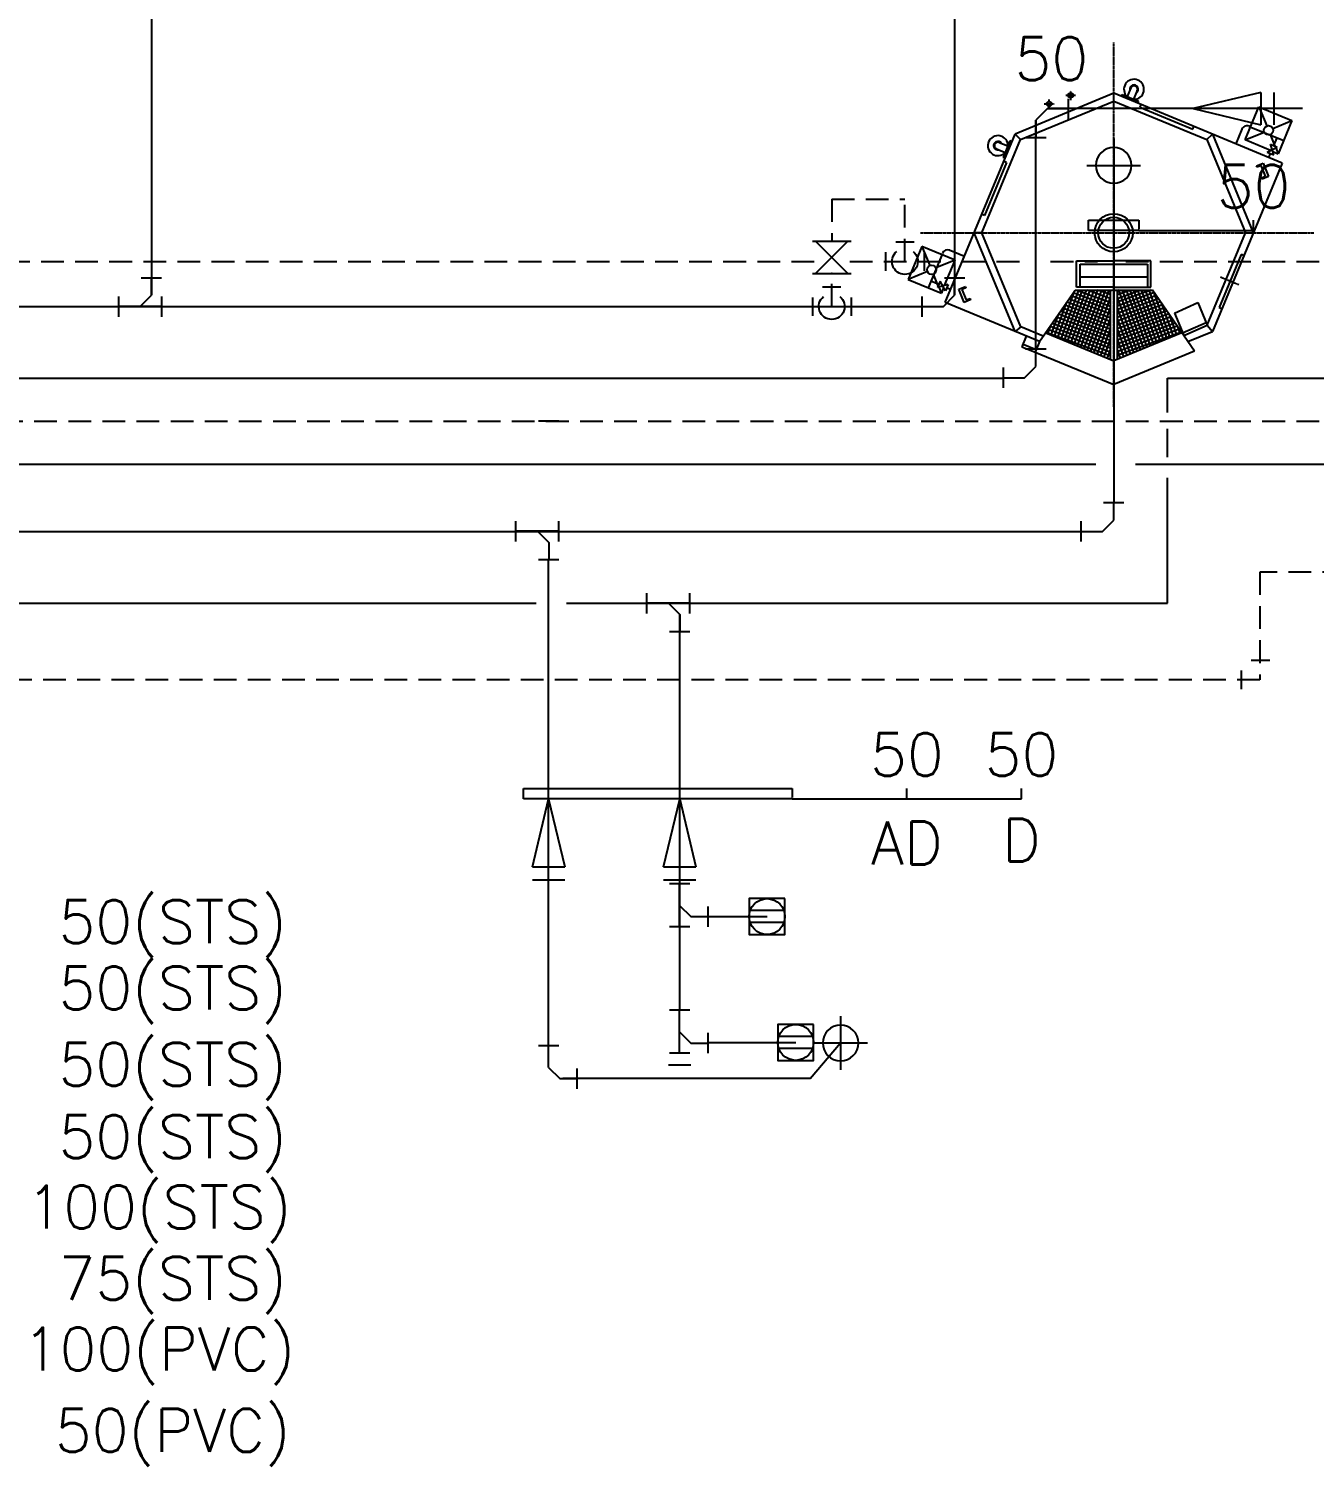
# Model space of a CAD drawing. Header units: millimetres. Extents: x 98929 to 11941380, y 952 to 54154.
# Drawn here: x 126205 to 135178, y 34874 to 44914 of the extents above; entities that cross this region are included whole.
import ezdxf
from ezdxf.enums import TextEntityAlignment as Align

# ---------------------------------------------------------------- set-up
doc = ezdxf.new("R2010")
doc.units = ezdxf.units.MM
for name, pattern in [('EXLTYPE3', [13, 10, -1, 1, -1]), ('HIDDEN', [0.375, 0.25, -0.125]), ('HIDDEN2', [4.7625, 3.175, -1.5875]), ('PHANTOM', [63.5, 31.75, -6.35, 6.35, -6.35, 6.35, -6.35])]:
    doc.linetypes.add(name, pattern=pattern)
for name, color, linetype in [('1', 1, 'Continuous'), ('5TXT', 7, 'Continuous'), ('D', 2, 'HIDDEN'), ('ex', 1, 'Continuous'), ('pipe', 3, 'Continuous'), ('RD옥탑지붕', 3, 'Continuous'), ('SD', 4, 'Continuous'), ('VENT', 7, 'HIDDEN'), ('Y', 2, 'Continuous'), ('빌트인', 8, 'Continuous'), ('실험실폐수', 4, 'Continuous'), ('오배수', 6, 'Continuous')]:
    doc.layers.add(name, color=color, linetype=linetype)
doc.styles.add('굴림', font='simple.shx', dxfattribs={"bigfont": 'whgtxt.shx'})

# ---------------------------------------------------------------- blocks, each defined once
blk = doc.blocks.new('P1')
at = {"layer": '1', "color": 1, "linetype": 'Continuous'}
for p, q in [((0, -112.5), (0, 112.5)), ((112.5, 0), (-112.5, 0))]:
    blk.add_line(p, q, dxfattribs=at)
at = {"layer": 'pipe', "color": 2}
blk.add_circle((0, 0), 75, dxfattribs=at)
blk = doc.blocks.new('c-011')
at = {"layer": 'Y'}
for p, q in [((1, 5), (-1, 5)), ((0, 0), (-1, 4.198)), ((1, 4.198), (-1, 4.198)), ((1, 4.198), (0, 0))]:
    blk.add_line(p, q, dxfattribs=at)
blk = doc.blocks.new('RW')
at = {"layer": '빌트인', "linetype": 'EXLTYPE3'}
for p, q in [((0, 0), (0, 1328.758301)), ((-450, 870.158301), (-450, 931.958301)), ((-333.823047, 960), (-267.223047, 960)), ((-300, 925.758301), (-300, 992.358301)), ((-485.623047, 900), (-416.223047, 900)), ((-1349.623047, 0), (0, 0)), ((0, -1214.672363), (0, 0)), ((0, 0), (1397.463867, 0)), ((745.613293, -308.842742), (874.702551, -362.313708))]:
    blk.add_line(p, q, dxfattribs=at)
at = {"layer": '빌트인', "linetype": 'Continuous'}
for p, q in [((119.029296, 1011.437012), (94.154296, 951.384766)), ((0, 974.153321), (-688.831055, 688.830078)), ((-650.5625, 650.562012), (-0.000977, 920.03418)), ((-0.000977, 920.03418), (0, 974.153321)), ((-0.000977, 920.03418), (650.561523, 650.562012)), ((1175.907226, 487.076172), (0, 974.153321)), ((53.12207, 952.145508), (58.862304, 966.003907)), ((58.862304, 966.003907), (174.347656, 918.167969)), ((163.929687, 992.838379), (139.054687, 932.786621)), ((168.607421, 904.309571), (174.347656, 918.167969)), ((189.906738, 895.491211), (182.252441, 877.013184)), ((182.252441, 877.013184), (551.803222, 723.939942)), ((917.877929, 648.075196), (1013.547851, 879.044434)), ((1013.547851, 879.044434), (1244.517578, 783.373047)), ((1013.547851, 879.044434), (1068.760742, 745.750489)), ((551.803222, 723.939942), (559.457519, 742.417969)), ((894.64441, 722.641669), (852.549804, 621.015625)), ((917.877929, 648.075196), (1051.171875, 703.28711)), ((946.407714, 743.066895), (1187.115234, 644.791992)), ((1111.223632, 728.161133), (1244.517578, 783.373047)), ((1244.517578, 783.373047), (1148.847656, 552.404297)), ((-1175.908204, -487.075683), (-688.831055, 688.830078)), ((-920.03418, 0.000489), (-650.5625, 650.562012)), ((-799.364258, 631.029297), (-739.3125, 606.154297)), ((-724.69336, 641.447266), (-772.529297, 525.961914)), ((-710.834961, 635.707032), (-724.69336, 641.447266)), ((-650.5625, 650.562012), (-688.831055, 688.830078)), ((650.561523, 650.562012), (688.830078, 688.830078)), ((650.561523, 650.562012), (920.033203, 0)), ((688.830078, 688.830078), (974.15332, 0)), ((1094.955078, 574.727051), (917.877929, 648.075196)), ((1127.199218, 604.666992), (1093.634765, 685.698242)), ((1094.864257, 618.060547), (1141.057617, 598.92627)), ((1118.096679, 543.493653), (1094.864257, 618.060547)), ((1117.960937, 608.493653), (1140.921875, 663.926758)), ((-817.962891, 586.128907), (-757.910157, 561.253907)), ((-758.670899, 520.22168), (-772.529297, 525.961914)), ((1071.902343, 562.627442), (1141.057617, 598.92627)), ((1071.902343, 562.627442), (1118.096679, 543.493653)), ((1083.519531, 525.344239), (1095, 553.060547)), ((1110.352539, 568.34961), (1148.846679, 552.404785)), ((1130.967773, 593.629883), (1148.846679, 552.404297)), ((-749.014161, 491.269043), (-902.086426, 121.718262)), ((-749.014161, 491.269043), (-767.4917, 498.922852)), ((1175.907226, 487.076172), (688.830078, -688.830078)), ((997.132812, 467.14502), (1043.327148, 486.279297)), ((1000.95996, 457.90625), (997.132812, 467.14502)), ((1028.675781, 469.386719), (1000.95996, 457.90625)), ((1059.291015, 395.476563), (1028.675781, 469.386719)), ((1043.327148, 486.279297), (1081.595703, 393.891602)), ((1031.574218, 383.996094), (1059.291015, 395.476563)), ((1035.401367, 374.757325), (1031.574218, 383.996094)), ((1081.595703, 393.891602), (1035.401367, 374.757325)), ((-902.086426, 121.718262), (-920.563965, 129.372071)), ((-920.03418, 0.000489), (-974.154297, 0)), ((-688.831055, -688.830078), (-974.154297, 0)), ((-647.691407, -657.492675), (-920.03418, 0.000489)), ((652.833007, -645.077636), (920.033203, 0)), ((920.033203, 0), (974.15332, 0)), ((-1338.266602, -95.10791), (-1433.936524, -326.077636)), ((-1107.297852, -190.777832), (-1338.266602, -95.10791)), ((-1338.266602, -95.10791), (-1283.054688, -228.401855)), ((-1194.640625, -143.783203), (-1295.355469, -383.47998)), ((-1107.297852, -190.777832), (-1240.590821, -245.990722)), ((-1180.645508, -367.855957), (-1107.297852, -190.777832)), ((-1148.774814, -119.477971), (-1041.969727, -163.718261)), ((-260, -380), (-260, -195)), ((-260, -195), (0, -195)), ((259.999023, -195), (0, -195)), ((259.999023, -380), (259.999023, -195)), ((889.550781, -151.985351), (736.477539, -521.536621)), ((908.02832, -159.63916), (889.550781, -151.985351)), ((-1300.642579, -270.864746), (-1433.936524, -326.077636)), ((-1224.616211, -369.484863), (-1258.179688, -288.453613)), ((-235, -380), (-235, -220)), ((-235, -220), (234.999023, -220)), ((234.999023, -220), (234.999023, -380)), ((-1433.936524, -326.077636), (-1202.967774, -421.747558)), ((-1220.789063, -360.246582), (-1276.222168, -337.285644)), ((-1211.22168, -337.149902), (-1230.356446, -383.344238)), ((-1155.789063, -360.11084), (-1230.356446, -383.344238)), ((-1219.475586, -379.95459), (-1202.967774, -421.747558)), ((-1174.923829, -406.305175), (-1211.22168, -337.149902)), ((-1187.022461, -383.252441), (-1202.967774, -421.747558)), ((-1155.789063, -360.11084), (-1174.923829, -406.305175)), ((-1165.356446, -383.208008), (-1142.25879, -392.774902)), ((-1081.59668, -393.89209), (-1035.402344, -374.7583)), ((-1043.328125, -486.279785), (-1081.59668, -393.89209)), ((-1031.575196, -383.996582), (-1059.291993, -395.47705)), ((-1059.291993, -395.47705), (-1028.676758, -469.387207)), ((-1035.402344, -374.7583), (-1031.575196, -383.996582)), ((-517.500489, -759.797363), (-269.999512, -400)), ((-245.676758, -400), (-369.855469, -741.177246)), ((-219.072754, -399.999511), (-346.736329, -750.753418)), ((-192.468262, -400), (-323.617188, -760.32959)), ((-165.863282, -400), (-300.498047, -769.905761)), ((-139.25879, -400), (-277.378907, -779.481933)), ((-269.999512, -399.999511), (269.999511, -400)), ((0, -380), (-260, -380)), ((-258.425782, -400), (-25, -484.959961)), ((-112.653809, -400.000488), (-254.259766, -789.058105)), ((234.999023, -310), (-235, -310)), ((-86.049805, -400), (-231.141602, -798.634277)), ((-59.445313, -400), (-208.022461, -808.210449)), ((-25, -458.355468), (-185.332032, -399.999511)), ((-32.840821, -400), (-184.903321, -817.787109)), ((-25, -431.751953), (-112.244141, -400)), ((-39.144043, -400), (-25, -405.147461)), ((-25, -400), (-25, -884.020996)), ((0, -380), (259.999023, -380)), ((25, -458.355468), (185.332031, -399.999511)), ((25, -400), (25, -884.020996)), ((25, -431.751953), (112.24414, -400)), ((258.425781, -400), (25, -484.959961)), ((39.144042, -400), (25, -405.147461)), ((32.84082, -400), (184.90332, -817.787109)), ((59.445312, -400), (208.02246, -808.210449)), ((86.049804, -400), (231.141601, -798.634277)), ((112.653808, -400.000488), (254.259765, -789.058105)), ((139.258789, -400), (277.378906, -779.481933)), ((165.863281, -400), (300.498046, -769.905761)), ((192.468261, -400), (323.617187, -760.32959)), ((219.072753, -399.999511), (346.736328, -750.753418)), ((245.676757, -400), (369.855468, -741.177246)), ((563.856933, -827.187011), (269.999511, -400)), ((-517.5, -759.797851), (-1175.908204, -487.075683)), ((-997.13379, -467.145996), (-1043.328125, -486.279785)), ((-1028.676758, -469.387207), (-1000.960938, -457.906738)), ((-1000.960938, -457.906738), (-997.13379, -467.145996)), ((-331.342774, -489.175781), (-416.092774, -722.024902)), ((-274.846192, -407.04541), (-392.973633, -731.601074)), ((-326.22461, -481.734863), (-24.998047, -591.372558)), ((-311.588379, -460.458008), (-24.998047, -564.768066)), ((-296.951661, -439.181152), (-24.998047, -538.163574)), ((-282.317872, -417.908203), (-24.998047, -511.559082)), ((-25.000489, -451.552246), (-161.78418, -827.363281)), ((282.317871, -417.908203), (24.998046, -511.559082)), ((296.95166, -439.181152), (24.998046, -538.163574)), ((311.588378, -460.458008), (24.998046, -564.768066)), ((326.224609, -481.734863), (24.998046, -591.372558)), ((25.000488, -451.552246), (161.784179, -827.363281)), ((274.846191, -407.04541), (392.973632, -731.601074)), ((331.342773, -489.175781), (416.092773, -722.024902)), ((423.640136, -560.865234), (588.16455, -487.845703)), ((588.16455, -487.845703), (653.220214, -644.905273)), ((-387.841797, -571.310058), (-439.211915, -712.44873)), ((-399.405762, -588.12207), (-24.999024, -724.394531)), ((-384.77002, -566.844238), (-24.999024, -697.790527)), ((-370.133301, -545.566894), (-24.999024, -671.186035)), ((-355.497071, -524.290039), (-24.999024, -644.581543)), ((-340.86084, -503.012695), (-24.999024, -617.97705)), ((-25, -524.645019), (-138.66504, -836.939453)), ((-25, -597.740234), (-115.546875, -846.515625)), ((340.860839, -503.012695), (24.999023, -617.97705)), ((355.49707, -524.290039), (24.999023, -644.581543)), ((370.1333, -545.566894), (24.999023, -671.186035)), ((384.770019, -566.844238), (24.999023, -697.790527)), ((399.405761, -588.12207), (24.999023, -724.394531)), ((25, -524.645019), (138.665039, -836.939453)), ((25, -597.740234), (115.546875, -846.515625)), ((387.841796, -571.310058), (439.211914, -712.44873)), ((423.640136, -560.865234), (488.696777, -717.924804)), ((736.477539, -521.536621), (754.955078, -529.190918)), ((-647.691407, -657.492675), (-688.831055, -688.830078)), ((-491.601075, -722.146972), (-647.691407, -657.492675)), ((-474.791993, -697.711425), (0.000976, -894.376465)), ((-472.587891, -694.507812), (-25, -857.416504)), ((-444.340821, -653.443847), (-462.331055, -702.873047)), ((-457.951661, -673.230468), (-25, -830.812011)), ((-443.31543, -651.952636), (-24.999024, -804.207519)), ((-428.6792, -630.675781), (-24.999024, -777.603515)), ((-414.042481, -609.398925), (-24.999024, -750.999023)), ((-25, -670.835449), (-92.427735, -856.092285)), ((474.791992, -697.711425), (-0.000977, -894.376465)), ((414.04248, -609.398925), (24.999023, -750.999023)), ((428.679199, -630.675781), (24.999023, -777.603515)), ((443.315429, -651.952636), (24.999023, -804.207519)), ((25, -670.835449), (92.427734, -856.092285)), ((457.95166, -673.230468), (25, -830.812011)), ((472.58789, -694.507812), (25, -857.416504)), ((444.34082, -653.443847), (462.331054, -702.873047)), ((481.061035, -699.490234), (645.584472, -626.470703)), ((488.726562, -717.969238), (652.867675, -645.119629)), ((517.5, -759.797363), (688.830078, -688.830078)), ((652.833007, -645.077148), (688.830078, -688.830078)), ((-609.887696, -721.529785), (-640.502442, -795.439453)), ((-640.502442, -795.439941), (-548.114747, -833.708008)), ((-632.848633, -776.962402), (-540.460938, -815.230468)), ((-517.5, -759.797851), (-548.114747, -833.708008)), ((-25, -743.931152), (-69.308594, -865.668457)), ((25, -743.931152), (69.308593, -865.668457)), ((-548.114747, -833.708008), (0, -1060.74414)), ((-25, -817.025879), (-46.189454, -875.244629)), ((563.856933, -827.187011), (0, -1060.74414)), ((25, -817.025879), (46.189453, -875.244629))]:
    blk.add_line(p, q, dxfattribs=at)
for centre, radius in [((-450, 900), 17), ((-300, 960), 17), ((1081.197265, 715.724121), 32.5), ((0, 0), 133), ((0, 0), 108), ((-1270.617188, -258.428222), 32.5)]:
    blk.add_circle(centre, radius, dxfattribs=at)
for centre, radius, start, end in [((141.479492, 1002.138184), 70, 267.9978001093, 227.0018501253), ((141.479492, 1002.138184), 30, 301.5958160313, 193.403433133), ((141.479492, 1002.137696), 24.300049, 337.4996433061, 157.4987464208), ((931.599609, 707.334473), 40, 67.4999859574, 157.5001964159), ((-808.663086, 608.579102), 70, 357.9977813849, 317.0018886978), ((-808.663086, 608.579102), 30, 31.5961586835, 283.4038330793), ((-808.663086, 608.579102), 24.300049, 67.5009599854, 247.5000058045), ((-1158.903321, -158.578613), 40, 67.5001005483, 157.5000818241)]:
    blk.add_arc(centre, radius, start, end, dxfattribs=at)
blk.add_point((831.49121, -344.415039), dxfattribs=at)
blk = doc.blocks.new('A$C656D1D9F')
at = {"layer": 'SD', "color": 2}
for p, q in [((0, 63.7), (0, 135.1)), ((150, 63.7), (150, 135.1)), ((0, 0), (71.4, 0))]:
    blk.add_line(p, q, dxfattribs=at)
blk = doc.blocks.new('A$C33070B98')
at = {"layer": 'SD', "color": 0}
for p, q in [((71, 300, -255), (71, 0, -255)), ((71, 150, -255), (150, 229, -255)), ((150, 229, -255), (270, 229, -255))]:
    blk.add_line(p, q, dxfattribs=at)
blk.add_circle((71, 229, -255), 0.00321, dxfattribs=at)
at = {"layer": 'pipe', "color": 4, "extrusion": (0, 0, -1), "xscale": 2, "yscale": 2, "zscale": -2, "rotation": 270}
blk.add_blockref('A$C656D1D9F', (-270, 300, 255), dxfattribs=at)
blk = doc.blocks.new('A$C28993EBD')
at = {"layer": 'pipe', "color": 2}
for p, q in [((39.3, 123.2), (110.7, 123.2)), ((0, 83.8), (0, 12.5)), ((150, 83.8), (150, 12.5))]:
    blk.add_line(p, q, dxfattribs=at)
blk.add_arc((75, 48.2), 50, 129.5406, 50.4594, dxfattribs=at)
blk = doc.blocks.new('VALG01')
at = {"color": 3, "linetype": 'Continuous'}
for p, q in [((-1.25, 1.5), (-1.25, -1.5)), ((1.25, 1.5), (1.25, -1.5))]:
    blk.add_line(p, q, dxfattribs=at)
at = {"color": 2, "linetype": 'Continuous'}
for p, q in [((-1.25, -1.25), (1.25, 1.25)), ((-1.25, 1.25), (1.25, -1.25))]:
    blk.add_line(p, q, dxfattribs=at)
at = {"color": 3, "linetype": 'Continuous'}
for p in [(-1.25, 0), (1.25, 0)]:
    blk.add_point(p, dxfattribs=at)
blk = doc.blocks.new('A$C2A6351C6')
at = {"xscale": 49.99999999999999, "yscale": 49.99999999999999, "zscale": 49.99999999999999, "rotation": 180}
blk.add_blockref('VALG01', (62.5, 75), dxfattribs=at)

msp = doc.modelspace()

# ---------------------------------------------------------------- linework, layer by layer
at = {"layer": 'D', "linetype": 'Continuous'}
for p, q in [((131476.8, 38754.8), (131240.5, 38754.8)), ((131476.8, 38671.2), (131240.5, 38671.2)), ((131676.8, 37876.1), (131440.5, 37876.1)), ((131676.8, 37792.6), (131440.5, 37792.6))]:
    msp.add_line(p, q, dxfattribs=at)
for points in [[(131484, 38838.3), (131233.4, 38838.3), (131233.4, 38587.7), (131484, 38587.7), (131484, 38838.3)], [(131684, 37959.6), (131433.4, 37959.6), (131433.4, 37709), (131684, 37709), (131684, 37959.6)]]:
    msp.add_lwpolyline(points, dxfattribs=at)
for centre in [(131358.7, 38713), (131558.7, 37834.3)]:
    msp.add_circle(centre, 125.3, dxfattribs=at)
at = {"layer": 'ex', "ltscale": 3000}
for p, q in [((133602.1, 43504.8, 1.9), (133602.1, 43576.8, 1.9)), ((133602.1, 43576.8, 1.9), (133955, 43576.8, 1.9)), ((134755, 43504.8, 1.9), (134755, 43576.8, 1.9)), ((133955, 43504.8, 1.9), (133602.1, 43504.8, 1.9)), ((133955, 43504.8, 1.9), (134755, 43504.8, 1.9)), ((129657.6, 39536.2, 6.4), (129657.6, 39608.2, 6.4)), ((129657.6, 39608.2, 6.4), (131535.1, 39608.2, 1.4)), ((132335.1, 39536.2, 1.4), (132335.1, 39608.2, 1.4)), ((133135.1, 39536.2, 1.4), (133135.1, 39608.2, 1.4)), ((131535.1, 39536.2, 1.4), (129657.6, 39536.2, 6.4)), ((131535.1, 39536.2, 1.4), (133135.1, 39536.2, 1.4))]:
    msp.add_line(p, q, dxfattribs=at)
at = {"layer": 'ex', "linetype": 'PHANTOM', "ltscale": 2}
for p, q in [((133955, 43576.8, 1.9), (133955, 43504.8, 1.9)), ((131535.1, 39608.2, 1.4), (131535.1, 39536.2, 1.4))]:
    msp.add_line(p, q, dxfattribs=at)
at = {"layer": 'pipe', "color": 2}
for p, q in [((134867.5, 40501.5, -0.2), (134739, 40501.5, -0.2)), ((134668.2, 40430.7, -0.2), (134668.2, 40302.3, -0.2))]:
    msp.add_line(p, q, dxfattribs=at)
at = {"layer": 'RD옥탑지붕', "color": 6, "linetype": 'Continuous', "lineweight": -3}
for p, q in [((134153.2, 42472.8, -0.2), (145037.3, 42472.8, -0.2)), ((134153.2, 42234.1, -0.2), (134153.2, 42472.8, -0.2)), ((134153.2, 41922.9, -0.2), (134153.2, 42120.7, -0.2)), ((134153.2, 40902, -0.2), (134153.2, 41777.4, -0.2)), ((117628.5, 40902, -0.2), (129748.1, 40902, -0.2)), ((129958.2, 40902, -0.2), (134153.2, 40902, -0.2))]:
    msp.add_line(p, q, dxfattribs=at)
at = {"layer": 'SD', "color": 2}
for p, q in [((133463.9, 44282.1, 6.5), (133463.9, 44424.8, 6.5)), ((133163.9, 44154.6, 6.5), (133306.7, 44154.6, 6.5)), ((132739.7, 43172.4, 14), (132596.9, 43172.4, 14)), ((132439.7, 43045, 14), (132439.7, 42902.2, 14)), ((133306.7, 42675.3, 12.9), (133163.9, 42675.3, 12.9)), ((133006.7, 42547.9, 12.9), (133006.7, 42405.1, 12.9)), ((129905.4, 42172.6, 5.1), (129762.7, 42172.6, 5.1)), ((133849.9, 41602.3, 0.8), (133707.1, 41602.3, 0.8)), ((133549.9, 41474.8, 0.8), (133549.9, 41332.1, 0.8)), ((129905.4, 37810.3, 3.6), (129762.7, 37810.3, 3.6)), ((130032.9, 37510.3, 3.6), (130032.9, 37653, 3.6))]:
    msp.add_line(p, q, dxfattribs=at)
at = {"layer": 'VENT', "linetype": 'HIDDEN2', "lineweight": -3, "ltscale": 50}
for p, q in [((131810.1, 43724.7, 13.3), (132321.1, 43724.7, 13.3)), ((131810.1, 43724.7, 13.3), (131810.1, 43429.4)), ((132321.1, 43288.3, 2.3), (132321.1, 43724.7, 13.3)), ((119385.3, 43288.3), (131731.4, 43288.3)), ((131936.3, 43288.3), (132579.8, 43288.3)), ((132723.4, 43288.3), (133128.5, 43288.3)), ((133338.1, 43288.3), (133665.8, 43288.3)), ((133863.6, 43288.3), (137151.6, 43288.3)), ((131810.1, 42973.6, 13.3), (131810.1, 43204.4, 13.3)), ((118385.3, 42173.6, 0.8), (142506.2, 42173.6, 0.8)), ((144443.9, 41119, -0.2), (134799.2, 41119, -0.2)), ((134799.2, 41119, -0.2), (134799.2, 40366.5, -0.2)), ((134799.2, 40366.5, -0.2), (116863.7, 40366.5, -0.2))]:
    msp.add_line(p, q, dxfattribs=at)
at = {"layer": '실험실폐수', "linetype": 'Continuous', "lineweight": -3}
for p, q in [((127061, 46904.8, 4.8), (127061, 43052.2, 15.4)), ((132668.3, 46904.7, 3.6), (132668.3, 43052.2, 14.3)), ((133316.8, 44356.4, 6.5), (133235.3, 44274.8, 6.5)), ((133235.3, 44274.8, 6.5), (133235.3, 44154.6, 6.5)), ((133316.8, 44356.4, 6.5), (133463.9, 44356.4, 6.5)), ((132668.3, 43052.2, 14), (132668.3, 43172.4, 14)), ((119384.1, 42973.6, 0.2), (132589.7, 42973.6, 14)), ((132589.7, 42973.6, 14), (132668.3, 43052.2, 14)), ((133235.3, 42555.1, 12.9), (133235.3, 42975.3, 12.9)), ((118884.1, 42473.6, -0.3), (133006.7, 42473.6, 12.7)), ((133153.7, 42473.6, 12.9), (133006.7, 42473.6, 12.9)), ((133153.7, 42473.6, 12.9), (133235.3, 42555.1, 12.9)), ((118287.1, 41873.6, 0.8), (133652.8, 41873.6, 0.8)), ((133930.4, 41873.6, 0.8), (143876, 41873.6, 0.8)), ((133778.5, 41482.1, 0.8), (133778.5, 41602.3, 0.8)), ((133699.9, 41403.5, 0.8), (133778.5, 41482.1, 0.8)), ((123023.3, 41403.4, 0.8), (133699.9, 41403.5, 0.8)), ((133549.9, 41403.5, 0.8), (133699.9, 41403.5, 0.8)), ((129834.1, 37660.3, 4), (129834.1, 41204.6, 5.4)), ((131658.7, 37581.7), (131872.4, 37830.3)), ((131658.7, 37581.7), (129934.1, 37581.7, 3.8))]:
    msp.add_line(p, q, dxfattribs=at)
at = {"layer": '실험실폐수', "linetype": 'Continuous'}
for p, q in [((133235.3, 42555.1, 12.9), (133235.3, 44274.8, 12.9)), ((135095.6, 44356.4, 6.1), (133316.8, 44356.4, 6.6)), ((133778.5, 43959.6), (133778.5, 41602.3)), ((129834.1, 37660.3, 3.6), (129834.1, 37810.3, 3.6)), ((129834.1, 37660.3, 3.6), (129912.7, 37581.7, 3.6)), ((129912.7, 37581.7, 3.6), (130032.9, 37581.7, 3.6))]:
    msp.add_line(p, q, dxfattribs=at)
at = {"layer": '오배수', "linetype": 'Continuous'}
for p, q in [((130749.1, 38058.9, 0.8), (130749.1, 40822.8, 4.3)), ((130948, 38713), (131358.7, 38713)), ((131558.7, 37830.3), (130948, 37830.3))]:
    msp.add_line(p, q, dxfattribs=at)
at = {"layer": '오배수', "color": 2, "linetype": 'Continuous'}
msp.add_line((130827.8, 37675.5, 254.6), (130670.5, 37675.5, 254.6), dxfattribs=at)

# ---------------------------------------------------------------- block references
at = {"layer": 'pipe', "xscale": -1.666666666666667, "yscale": 1.666666666666667, "zscale": 1.666666666666667, "rotation": 270}
for p in [(133778.5, 43959.6), (131872.4, 37830.3)]:
    msp.add_blockref('P1', p, dxfattribs=at)
at = {"layer": 'VENT', "linetype": 'HIDDEN2', "lineweight": -3, "ltscale": 50, "xscale": -1.799999999930151, "yscale": 1.799999999930151, "zscale": 1.799999999930151}
for p in [(132456.1, 43201.7), (131945.1, 42886.9, 13.3)]:
    msp.add_blockref('A$C28993EBD', p, dxfattribs=at)
at = {"layer": '빌트인', "linetype": 'Continuous', "lineweight": -3}
msp.add_blockref('RW', (133778.5, 43488.9), dxfattribs=at)
at = {"layer": '실험실폐수', "linetype": 'Continuous', "xscale": -112.5, "yscale": 112.5, "zscale": 112.5, "rotation": 270}
msp.add_blockref('c-011', (134333.3, 44356.4, 6.2), dxfattribs=at)
at = {"layer": '실험실폐수', "linetype": 'Continuous', "lineweight": -3}
for name, p, xscale, yscale, zscale, rotation in [('A$C2A6351C6', (131675.2, 43429.4), 1.80000000000291, 1.80000000000291, 1.8, 270), ('c-011', (129834.1, 39533.4, 6.9), 112.5, 112.5, 112.5, 180), ('c-011', (130749.1, 39533.4, 2.5), 112.5, 112.5, 112.5, 180)]:
    msp.add_blockref(name, p, dxfattribs=dict(at, xscale=xscale, yscale=yscale, zscale=zscale, rotation=rotation))
at = {"layer": '실험실폐수', "linetype": 'Continuous', "xscale": -1, "rotation": 270}
msp.add_blockref('A$C33070B98', (126832.4, 42902.2, 269.6), dxfattribs=at)
at = {"layer": '실험실폐수', "linetype": 'Continuous', "rotation": 270.0000469375402}
msp.add_blockref('A$C33070B98', (129605.4, 41474.8, 255.4), dxfattribs=at)
at = {"layer": '오배수', "linetype": 'Continuous', "rotation": 270}
msp.add_blockref('A$C33070B98', (130520.5, 40972.8, 258.7), dxfattribs=at)
at = {"layer": '오배수', "linetype": 'Continuous', "xscale": -1, "rotation": 180}
for p in [(130677.8, 38941.6, 254.6), (130677.8, 38058.9, 254.6)]:
    msp.add_blockref('A$C33070B98', p, dxfattribs=at)

# ---------------------------------------------------------------- texts
at = {"layer": '5TXT', "color": 7, "style": '굴림'}
for s, p in [('50', (133343.8, 44704.4, 5.9)), ('50', (134755, 43813.8, 1.9)), ('50', (132335.1, 39845.2, 1.4)), ('50', (133135.1, 39845.2, 1.4)), ('AD', (132335.1, 39227.3, 1.4)), ('D', (133135.1, 39247, 1.4))]:
    msp.add_text(s, height=300, dxfattribs=at).set_placement(p, align=Align.MIDDLE_CENTER)
at = {"layer": '5TXT', "color": 2, "style": '굴림'}
for s, p in [('50(STS)', (127210.6, 38677.9, 5.9)), ('50(STS)', (127210.6, 38214.9, 5.9)), ('50(STS)', (127210.6, 37681, 5.9)), ('50(STS)', (127210.6, 37176.8, 5.9)), ('100(STS)', (127114.3, 36684.5, 5.9)), ('75(STS)', (127210.6, 36187.6, 5.9)), ('100(PVC)', (127114.3, 35692.8, 5.9)), ('50(PVC)', (127210.6, 35124.3, 5.9))]:
    msp.add_text(s, height=300, rotation=0, dxfattribs=at).set_placement(p, align=Align.MIDDLE_CENTER)

doc.saveas('drawing.dxf')
